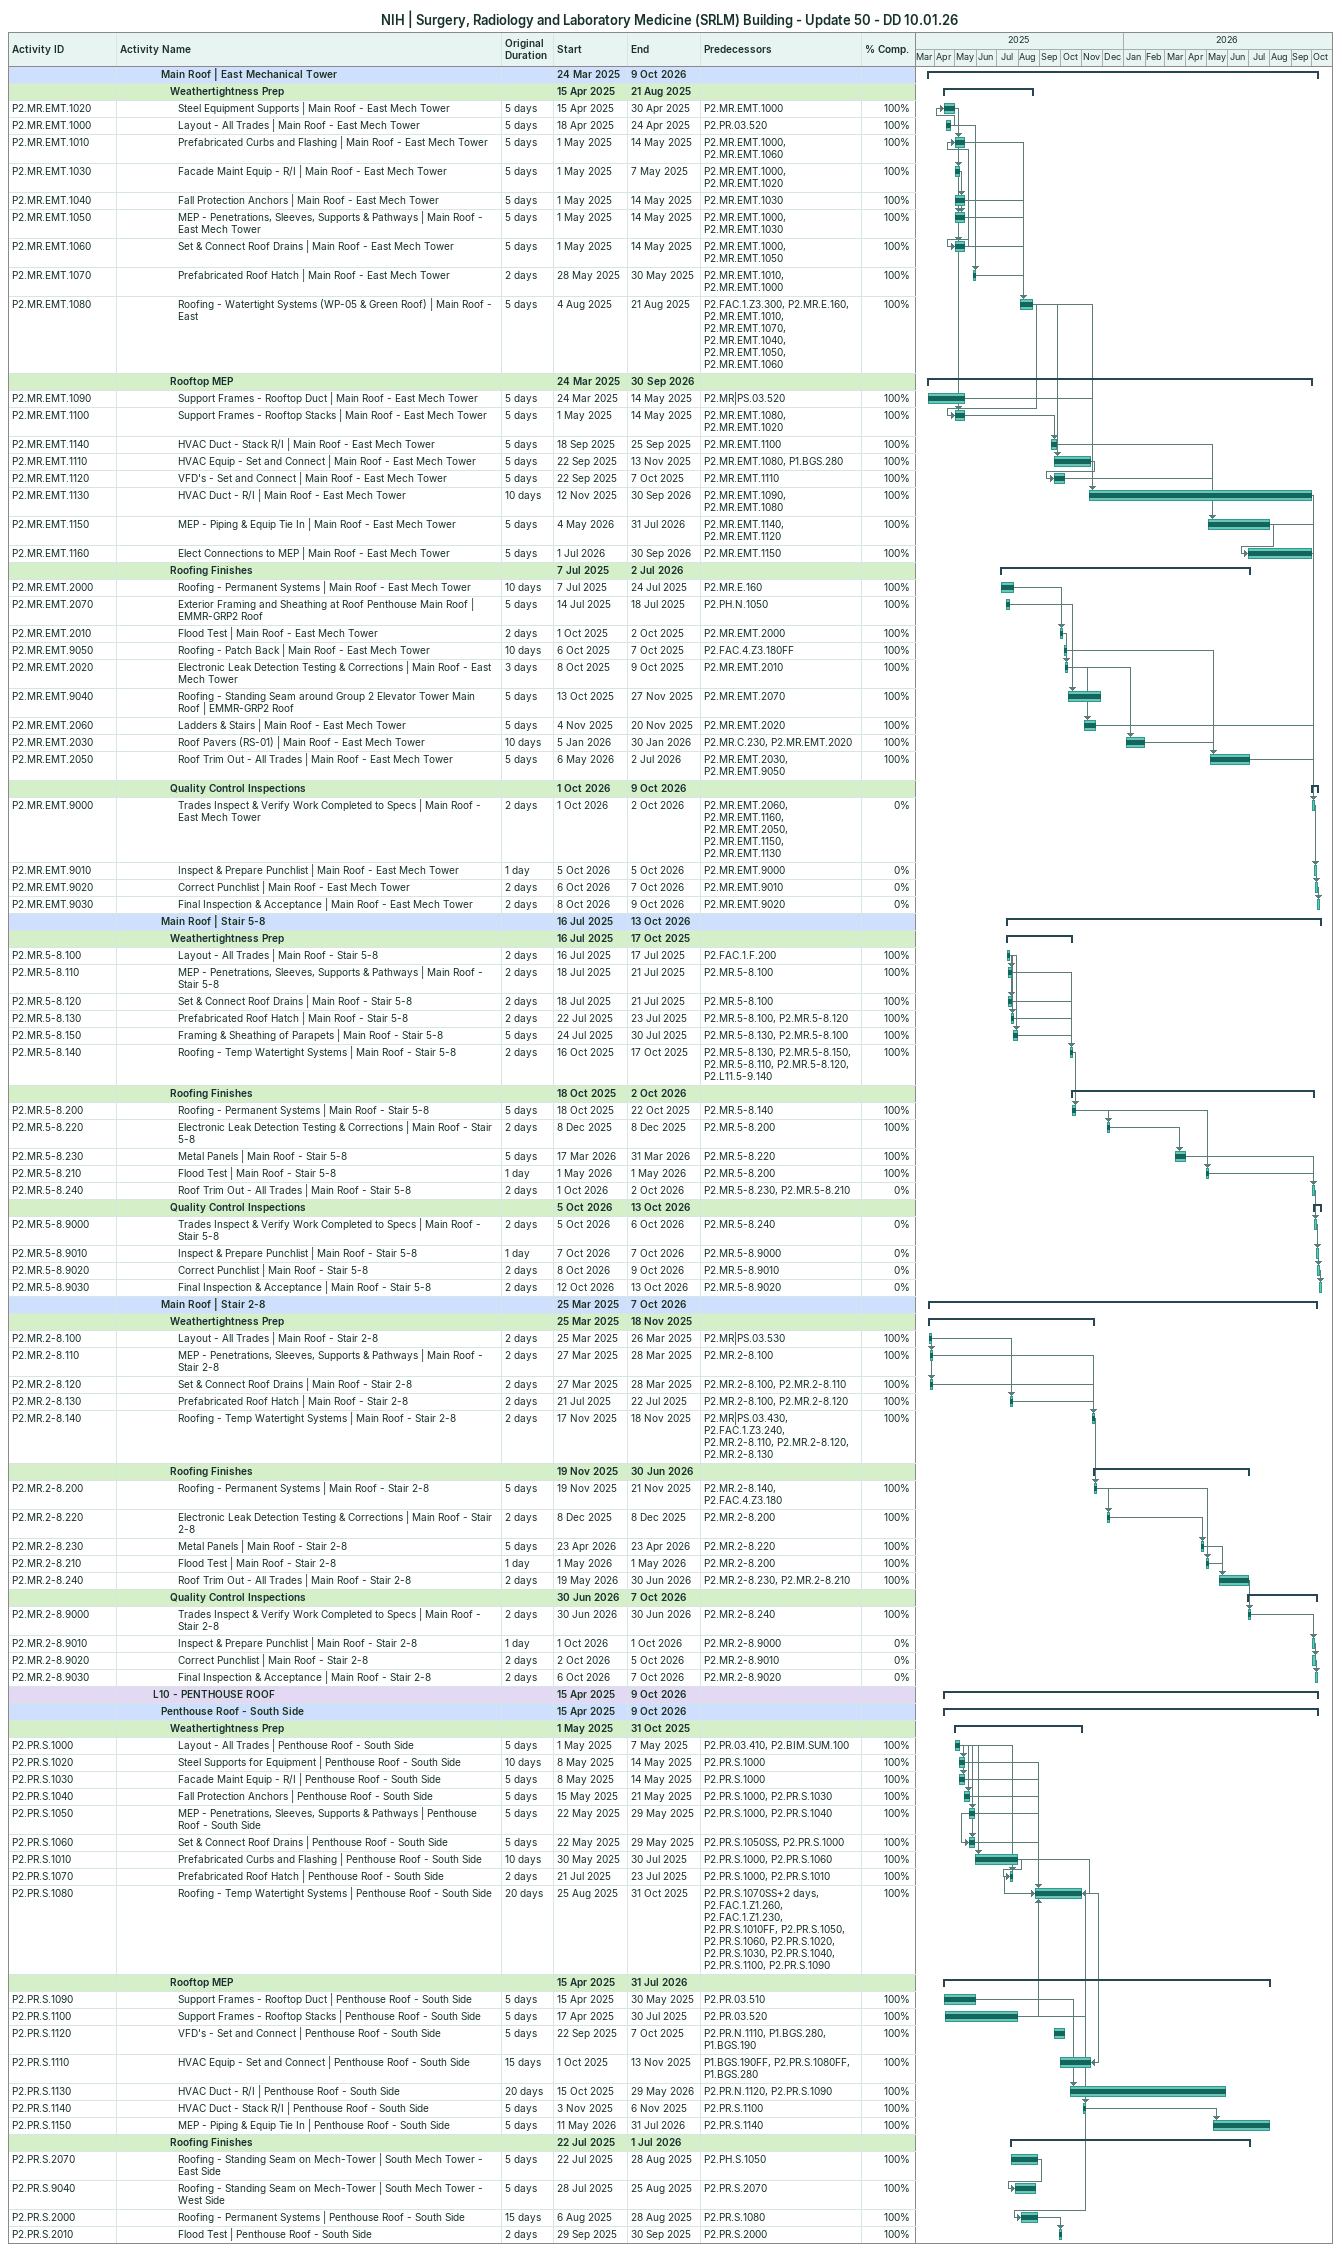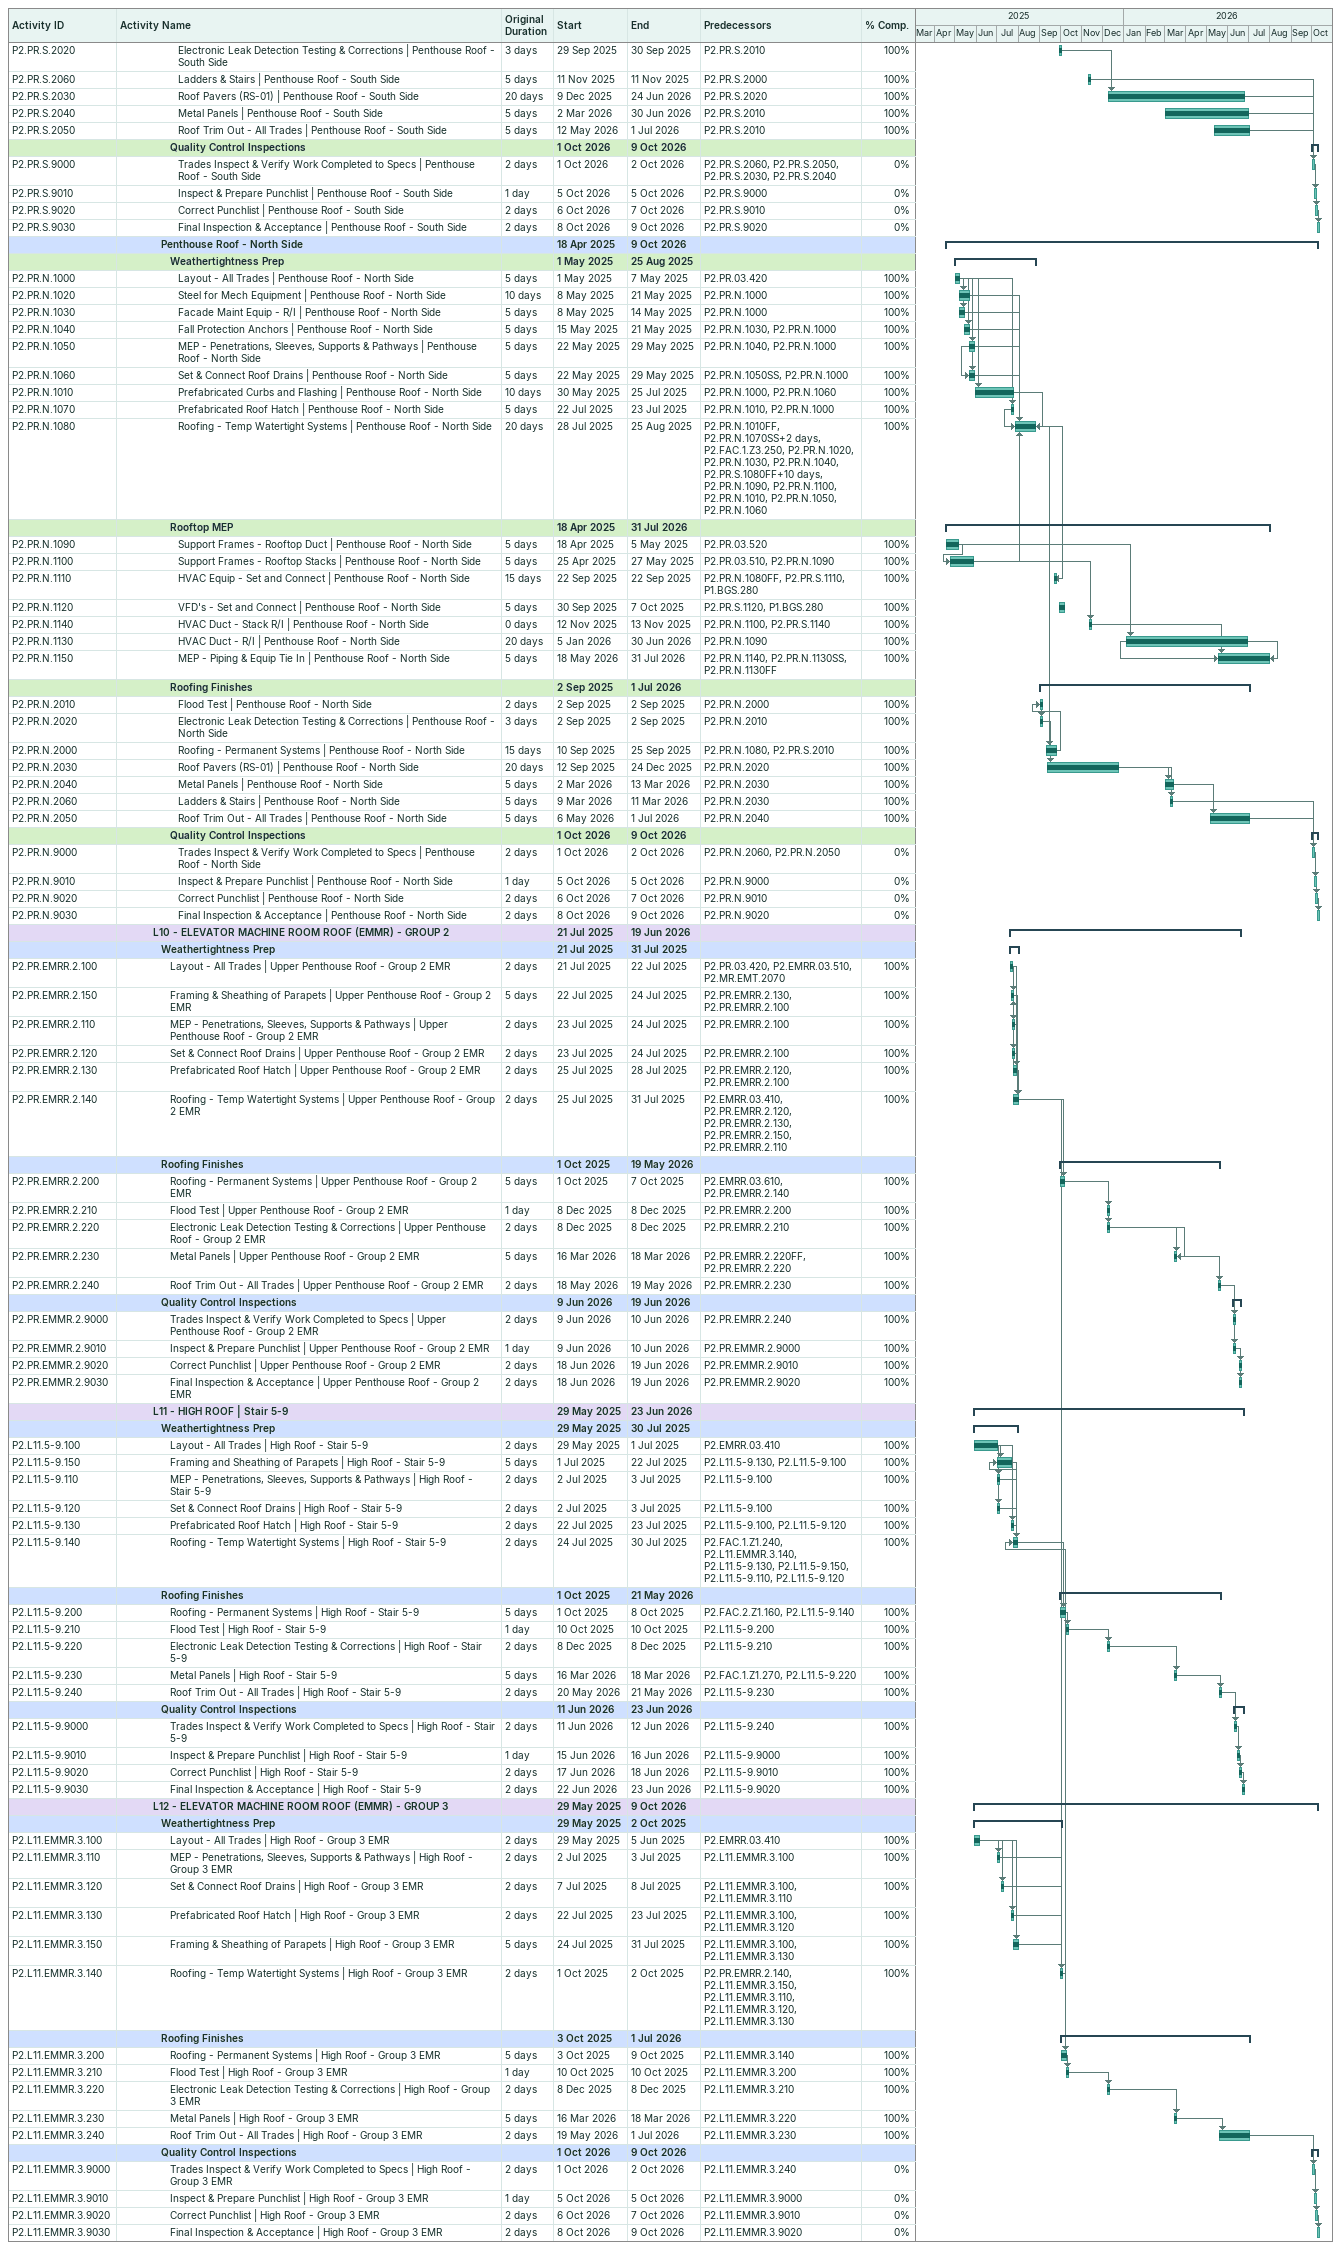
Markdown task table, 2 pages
NIH | Surgery, Radiology and Laboratory Medicine (SRLM) Building - Update 50 - DD 10.01.26

| ID | Level | Task | Original duration | Start | Finish | Predecessors | % complete |
|---|---|---|---|---|---|---|---|
|  | 6 | **Main Roof \| East Mechanical Tower** |  | 2025-03-24 | 2026-10-09 |  |  |
|  | 7 | **Weathertightness Prep** |  | 2025-04-15 | 2025-08-21 |  |  |
| P2.MR.EMT.1020 | 8 | Steel Equipment Supports \| Main Roof - East Mech Tower | 5d | 2025-04-15 | 2025-04-30 | P2.MR.EMT.1000 | 100 |
| P2.MR.EMT.1000 | 8 | Layout - All Trades \| Main Roof - East Mech Tower | 5d | 2025-04-18 | 2025-04-24 | P2.PR.03.520 | 100 |
| P2.MR.EMT.1010 | 8 | Prefabricated Curbs and Flashing \| Main Roof - East Mech Tower | 5d | 2025-05-01 | 2025-05-14 | P2.MR.EMT.1000, P2.MR.EMT.1060 | 100 |
| P2.MR.EMT.1030 | 8 | Facade Maint Equip - R/I \| Main Roof - East Mech Tower | 5d | 2025-05-01 | 2025-05-07 | P2.MR.EMT.1000, P2.MR.EMT.1020 | 100 |
| P2.MR.EMT.1040 | 8 | Fall Protection Anchors \| Main Roof - East Mech Tower | 5d | 2025-05-01 | 2025-05-14 | P2.MR.EMT.1030 | 100 |
| P2.MR.EMT.1050 | 8 | MEP - Penetrations, Sleeves, Supports & Pathways \| Main Roof - East Mech Tower | 5d | 2025-05-01 | 2025-05-14 | P2.MR.EMT.1000, P2.MR.EMT.1030 | 100 |
| P2.MR.EMT.1060 | 8 | Set & Connect Roof Drains \| Main Roof - East Mech Tower | 5d | 2025-05-01 | 2025-05-14 | P2.MR.EMT.1000, P2.MR.EMT.1050 | 100 |
| P2.MR.EMT.1070 | 8 | Prefabricated Roof Hatch \| Main Roof - East Mech Tower | 2d | 2025-05-28 | 2025-05-30 | P2.MR.EMT.1010, P2.MR.EMT.1000 | 100 |
| P2.MR.EMT.1080 | 8 | Roofing - Watertight Systems (WP-05 & Green Roof) \| Main Roof - East | 5d | 2025-08-04 | 2025-08-21 | P2.FAC.1.Z3.300, P2.MR.E.160, P2.MR.EMT.1010, P2.MR.EMT.1070, P2.MR.EMT.1040, P2.MR.EMT.1050, P2.MR.EMT.1060 | 100 |
|  | 7 | **Rooftop MEP** |  | 2025-03-24 | 2026-09-30 |  |  |
| P2.MR.EMT.1090 | 8 | Support Frames - Rooftop Duct \| Main Roof - East Mech Tower | 5d | 2025-03-24 | 2025-05-14 | P2.MR\|PS.03.520 | 100 |
| P2.MR.EMT.1100 | 8 | Support Frames - Rooftop Stacks \| Main Roof - East Mech Tower | 5d | 2025-05-01 | 2025-05-14 | P2.MR.EMT.1080, P2.MR.EMT.1020 | 100 |
| P2.MR.EMT.1140 | 8 | HVAC Duct - Stack R/I \| Main Roof - East Mech Tower | 5d | 2025-09-18 | 2025-09-25 | P2.MR.EMT.1100 | 100 |
| P2.MR.EMT.1110 | 8 | HVAC Equip - Set and Connect \| Main Roof - East Mech Tower | 5d | 2025-09-22 | 2025-11-13 | P2.MR.EMT.1080, P1.BGS.280 | 100 |
| P2.MR.EMT.1120 | 8 | VFD's - Set and Connect \| Main Roof - East Mech Tower | 5d | 2025-09-22 | 2025-10-07 | P2.MR.EMT.1110 | 100 |
| P2.MR.EMT.1130 | 8 | HVAC Duct - R/I \| Main Roof - East Mech Tower | 10d | 2025-11-12 | 2026-09-30 | P2.MR.EMT.1090, P2.MR.EMT.1080 | 100 |
| P2.MR.EMT.1150 | 8 | MEP - Piping & Equip Tie In \| Main Roof - East Mech Tower | 5d | 2026-05-04 | 2026-07-31 | P2.MR.EMT.1140, P2.MR.EMT.1120 | 100 |
| P2.MR.EMT.1160 | 8 | Elect Connections to MEP \| Main Roof - East Mech Tower | 5d | 2026-07-01 | 2026-09-30 | P2.MR.EMT.1150 | 100 |
|  | 7 | **Roofing Finishes** |  | 2025-07-07 | 2026-07-02 |  |  |
| P2.MR.EMT.2000 | 8 | Roofing - Permanent Systems \| Main Roof - East Mech Tower | 10d | 2025-07-07 | 2025-07-24 | P2.MR.E.160 | 100 |
| P2.MR.EMT.2070 | 8 | Exterior Framing and Sheathing at Roof Penthouse Main Roof \| EMMR-GRP2 Roof | 5d | 2025-07-14 | 2025-07-18 | P2.PH.N.1050 | 100 |
| P2.MR.EMT.2010 | 8 | Flood Test \| Main Roof - East Mech Tower | 2d | 2025-10-01 | 2025-10-02 | P2.MR.EMT.2000 | 100 |
| P2.MR.EMT.9050 | 8 | Roofing - Patch Back \| Main Roof - East Mech Tower | 10d | 2025-10-06 | 2025-10-07 | P2.FAC.4.Z3.180FF | 100 |
| P2.MR.EMT.2020 | 8 | Electronic Leak Detection Testing & Corrections \| Main Roof - East Mech Tower | 3d | 2025-10-08 | 2025-10-09 | P2.MR.EMT.2010 | 100 |
| P2.MR.EMT.9040 | 8 | Roofing - Standing Seam around Group 2 Elevator Tower Main Roof \| EMMR-GRP2 Roof | 5d | 2025-10-13 | 2025-11-27 | P2.MR.EMT.2070 | 100 |
| P2.MR.EMT.2060 | 8 | Ladders & Stairs \| Main Roof - East Mech Tower | 5d | 2025-11-04 | 2025-11-20 | P2.MR.EMT.2020 | 100 |
| P2.MR.EMT.2030 | 8 | Roof Pavers (RS-01) \| Main Roof - East Mech Tower | 10d | 2026-01-05 | 2026-01-30 | P2.MR.C.230, P2.MR.EMT.2020 | 100 |
| P2.MR.EMT.2050 | 8 | Roof Trim Out - All Trades \| Main Roof - East Mech Tower | 5d | 2026-05-06 | 2026-07-02 | P2.MR.EMT.2030, P2.MR.EMT.9050 | 100 |
|  | 7 | **Quality Control Inspections** |  | 2026-10-01 | 2026-10-09 |  |  |
| P2.MR.EMT.9000 | 8 | Trades Inspect & Verify Work Completed to Specs \| Main Roof - East Mech Tower | 2d | 2026-10-01 | 2026-10-02 | P2.MR.EMT.2060, P2.MR.EMT.1160, P2.MR.EMT.2050, P2.MR.EMT.1150, P2.MR.EMT.1130 | 0 |
| P2.MR.EMT.9010 | 8 | Inspect & Prepare Punchlist \| Main Roof - East Mech Tower | 1d | 2026-10-05 | 2026-10-05 | P2.MR.EMT.9000 | 0 |
| P2.MR.EMT.9020 | 8 | Correct Punchlist \| Main Roof - East Mech Tower | 2d | 2026-10-06 | 2026-10-07 | P2.MR.EMT.9010 | 0 |
| P2.MR.EMT.9030 | 8 | Final Inspection & Acceptance \| Main Roof - East Mech Tower | 2d | 2026-10-08 | 2026-10-09 | P2.MR.EMT.9020 | 0 |
|  | 6 | **Main Roof \| Stair 5-8** |  | 2025-07-16 | 2026-10-13 |  |  |
|  | 7 | **Weathertightness Prep** |  | 2025-07-16 | 2025-10-17 |  |  |
| P2.MR.5-8.100 | 8 | Layout - All Trades \| Main Roof - Stair 5-8 | 2d | 2025-07-16 | 2025-07-17 | P2.FAC.1.F.200 | 100 |
| P2.MR.5-8.110 | 8 | MEP - Penetrations, Sleeves, Supports & Pathways \| Main Roof - Stair 5-8 | 2d | 2025-07-18 | 2025-07-21 | P2.MR.5-8.100 | 100 |
| P2.MR.5-8.120 | 8 | Set & Connect Roof Drains \| Main Roof - Stair 5-8 | 2d | 2025-07-18 | 2025-07-21 | P2.MR.5-8.100 | 100 |
| P2.MR.5-8.130 | 8 | Prefabricated Roof Hatch \| Main Roof - Stair 5-8 | 2d | 2025-07-22 | 2025-07-23 | P2.MR.5-8.100, P2.MR.5-8.120 | 100 |
| P2.MR.5-8.150 | 8 | Framing & Sheathing of Parapets \| Main Roof - Stair 5-8 | 5d | 2025-07-24 | 2025-07-30 | P2.MR.5-8.130, P2.MR.5-8.100 | 100 |
| P2.MR.5-8.140 | 8 | Roofing - Temp Watertight Systems \| Main Roof - Stair 5-8 | 2d | 2025-10-16 | 2025-10-17 | P2.MR.5-8.130, P2.MR.5-8.150, P2.MR.5-8.110, P2.MR.5-8.120, P2.L11.5-9.140 | 100 |
|  | 7 | **Roofing Finishes** |  | 2025-10-18 | 2026-10-02 |  |  |
| P2.MR.5-8.200 | 8 | Roofing - Permanent Systems \| Main Roof - Stair 5-8 | 5d | 2025-10-18 | 2025-10-22 | P2.MR.5-8.140 | 100 |
| P2.MR.5-8.220 | 8 | Electronic Leak Detection Testing & Corrections \| Main Roof - Stair 5-8 | 2d | 2025-12-08 | 2025-12-08 | P2.MR.5-8.200 | 100 |
| P2.MR.5-8.230 | 8 | Metal Panels \| Main Roof - Stair 5-8 | 5d | 2026-03-17 | 2026-03-31 | P2.MR.5-8.220 | 100 |
| P2.MR.5-8.210 | 8 | Flood Test \| Main Roof - Stair 5-8 | 1d | 2026-05-01 | 2026-05-01 | P2.MR.5-8.200 | 100 |
| P2.MR.5-8.240 | 8 | Roof Trim Out - All Trades \| Main Roof - Stair 5-8 | 2d | 2026-10-01 | 2026-10-02 | P2.MR.5-8.230, P2.MR.5-8.210 | 0 |
|  | 7 | **Quality Control Inspections** |  | 2026-10-05 | 2026-10-13 |  |  |
| P2.MR.5-8.9000 | 8 | Trades Inspect & Verify Work Completed to Specs \| Main Roof - Stair 5-8 | 2d | 2026-10-05 | 2026-10-06 | P2.MR.5-8.240 | 0 |
| P2.MR.5-8.9010 | 8 | Inspect & Prepare Punchlist \| Main Roof - Stair 5-8 | 1d | 2026-10-07 | 2026-10-07 | P2.MR.5-8.9000 | 0 |
| P2.MR.5-8.9020 | 8 | Correct Punchlist \| Main Roof - Stair 5-8 | 2d | 2026-10-08 | 2026-10-09 | P2.MR.5-8.9010 | 0 |
| P2.MR.5-8.9030 | 8 | Final Inspection & Acceptance \| Main Roof - Stair 5-8 | 2d | 2026-10-12 | 2026-10-13 | P2.MR.5-8.9020 | 0 |
|  | 6 | **Main Roof \| Stair 2-8** |  | 2025-03-25 | 2026-10-07 |  |  |
|  | 7 | **Weathertightness Prep** |  | 2025-03-25 | 2025-11-18 |  |  |
| P2.MR.2-8.100 | 8 | Layout - All Trades \| Main Roof - Stair 2-8 | 2d | 2025-03-25 | 2025-03-26 | P2.MR\|PS.03.530 | 100 |
| P2.MR.2-8.110 | 8 | MEP - Penetrations, Sleeves, Supports & Pathways \| Main Roof - Stair 2-8 | 2d | 2025-03-27 | 2025-03-28 | P2.MR.2-8.100 | 100 |
| P2.MR.2-8.120 | 8 | Set & Connect Roof Drains \| Main Roof - Stair 2-8 | 2d | 2025-03-27 | 2025-03-28 | P2.MR.2-8.100, P2.MR.2-8.110 | 100 |
| P2.MR.2-8.130 | 8 | Prefabricated Roof Hatch \| Main Roof - Stair 2-8 | 2d | 2025-07-21 | 2025-07-22 | P2.MR.2-8.100, P2.MR.2-8.120 | 100 |
| P2.MR.2-8.140 | 8 | Roofing - Temp Watertight Systems \| Main Roof - Stair 2-8 | 2d | 2025-11-17 | 2025-11-18 | P2.MR\|PS.03.430, P2.FAC.1.Z3.240, P2.MR.2-8.110, P2.MR.2-8.120, P2.MR.2-8.130 | 100 |
|  | 7 | **Roofing Finishes** |  | 2025-11-19 | 2026-06-30 |  |  |
| P2.MR.2-8.200 | 8 | Roofing - Permanent Systems \| Main Roof - Stair 2-8 | 5d | 2025-11-19 | 2025-11-21 | P2.MR.2-8.140, P2.FAC.4.Z3.180 | 100 |
| P2.MR.2-8.220 | 8 | Electronic Leak Detection Testing & Corrections \| Main Roof - Stair 2-8 | 2d | 2025-12-08 | 2025-12-08 | P2.MR.2-8.200 | 100 |
| P2.MR.2-8.230 | 8 | Metal Panels \| Main Roof - Stair 2-8 | 5d | 2026-04-23 | 2026-04-23 | P2.MR.2-8.220 | 100 |
| P2.MR.2-8.210 | 8 | Flood Test \| Main Roof - Stair 2-8 | 1d | 2026-05-01 | 2026-05-01 | P2.MR.2-8.200 | 100 |
| P2.MR.2-8.240 | 8 | Roof Trim Out - All Trades \| Main Roof - Stair 2-8 | 2d | 2026-05-19 | 2026-06-30 | P2.MR.2-8.230, P2.MR.2-8.210 | 100 |
|  | 7 | **Quality Control Inspections** |  | 2026-06-30 | 2026-10-07 |  |  |
| P2.MR.2-8.9000 | 8 | Trades Inspect & Verify Work Completed to Specs \| Main Roof - Stair 2-8 | 2d | 2026-06-30 | 2026-06-30 | P2.MR.2-8.240 | 100 |
| P2.MR.2-8.9010 | 8 | Inspect & Prepare Punchlist \| Main Roof - Stair 2-8 | 1d | 2026-10-01 | 2026-10-01 | P2.MR.2-8.9000 | 0 |
| P2.MR.2-8.9020 | 8 | Correct Punchlist \| Main Roof - Stair 2-8 | 2d | 2026-10-02 | 2026-10-05 | P2.MR.2-8.9010 | 0 |
| P2.MR.2-8.9030 | 8 | Final Inspection & Acceptance \| Main Roof - Stair 2-8 | 2d | 2026-10-06 | 2026-10-07 | P2.MR.2-8.9020 | 0 |
|  | 5 | **L10 - PENTHOUSE ROOF** |  | 2025-04-15 | 2026-10-09 |  |  |
|  | 6 | **Penthouse Roof - South Side** |  | 2025-04-15 | 2026-10-09 |  |  |
|  | 7 | **Weathertightness Prep** |  | 2025-05-01 | 2025-10-31 |  |  |
| P2.PR.S.1000 | 8 | Layout - All Trades \| Penthouse Roof - South Side | 5d | 2025-05-01 | 2025-05-07 | P2.PR.03.410, P2.BIM.SUM.100 | 100 |
| P2.PR.S.1020 | 8 | Steel Supports for Equipment \| Penthouse Roof - South Side | 10d | 2025-05-08 | 2025-05-14 | P2.PR.S.1000 | 100 |
| P2.PR.S.1030 | 8 | Facade Maint Equip - R/I \| Penthouse Roof - South Side | 5d | 2025-05-08 | 2025-05-14 | P2.PR.S.1000 | 100 |
| P2.PR.S.1040 | 8 | Fall Protection Anchors \| Penthouse Roof - South Side | 5d | 2025-05-15 | 2025-05-21 | P2.PR.S.1000, P2.PR.S.1030 | 100 |
| P2.PR.S.1050 | 8 | MEP - Penetrations, Sleeves, Supports & Pathways \| Penthouse Roof - South Side | 5d | 2025-05-22 | 2025-05-29 | P2.PR.S.1000, P2.PR.S.1040 | 100 |
| P2.PR.S.1060 | 8 | Set & Connect Roof Drains \| Penthouse Roof - South Side | 5d | 2025-05-22 | 2025-05-29 | P2.PR.S.1050SS, P2.PR.S.1000 | 100 |
| P2.PR.S.1010 | 8 | Prefabricated Curbs and Flashing \| Penthouse Roof - South Side | 10d | 2025-05-30 | 2025-07-30 | P2.PR.S.1000, P2.PR.S.1060 | 100 |
| P2.PR.S.1070 | 8 | Prefabricated Roof Hatch \| Penthouse Roof - South Side | 2d | 2025-07-21 | 2025-07-23 | P2.PR.S.1000, P2.PR.S.1010 | 100 |
| P2.PR.S.1080 | 8 | Roofing - Temp Watertight Systems \| Penthouse Roof - South Side | 20d | 2025-08-25 | 2025-10-31 | P2.PR.S.1070SS+2d, P2.FAC.1.Z1.260, P2.FAC.1.Z1.230, P2.PR.S.1010FF, P2.PR.S.1050, P2.PR.S.1060, P2.PR.S.1020, P2.PR.S.1030, P2.PR.S.1040, P2.PR.S.1100, P2.PR.S.1090 | 100 |
|  | 7 | **Rooftop MEP** |  | 2025-04-15 | 2026-07-31 |  |  |
| P2.PR.S.1090 | 8 | Support Frames - Rooftop Duct \| Penthouse Roof - South Side | 5d | 2025-04-15 | 2025-05-30 | P2.PR.03.510 | 100 |
| P2.PR.S.1100 | 8 | Support Frames - Rooftop Stacks \| Penthouse Roof - South Side | 5d | 2025-04-17 | 2025-07-30 | P2.PR.03.520 | 100 |
| P2.PR.S.1120 | 8 | VFD's - Set and Connect \| Penthouse Roof - South Side | 5d | 2025-09-22 | 2025-10-07 | P2.PR.N.1110, P1.BGS.280, P1.BGS.190 | 100 |
| P2.PR.S.1110 | 8 | HVAC Equip - Set and Connect \| Penthouse Roof - South Side | 15d | 2025-10-01 | 2025-11-13 | P1.BGS.190FF, P2.PR.S.1080FF, P1.BGS.280 | 100 |
| P2.PR.S.1130 | 8 | HVAC Duct - R/I \| Penthouse Roof - South Side | 20d | 2025-10-15 | 2026-05-29 | P2.PR.N.1120, P2.PR.S.1090 | 100 |
| P2.PR.S.1140 | 8 | HVAC Duct - Stack R/I \| Penthouse Roof - South Side | 5d | 2025-11-03 | 2025-11-06 | P2.PR.S.1100 | 100 |
| P2.PR.S.1150 | 8 | MEP - Piping & Equip Tie In \| Penthouse Roof - South Side | 5d | 2026-05-11 | 2026-07-31 | P2.PR.S.1140 | 100 |
|  | 7 | **Roofing Finishes** |  | 2025-07-22 | 2026-07-01 |  |  |
| P2.PR.S.2070 | 8 | Roofing - Standing Seam on Mech-Tower \| South Mech Tower - East Side | 5d | 2025-07-22 | 2025-08-28 | P2.PH.S.1050 | 100 |
| P2.PR.S.9040 | 8 | Roofing - Standing Seam on Mech-Tower \| South Mech Tower - West Side | 5d | 2025-07-28 | 2025-08-25 | P2.PR.S.2070 | 100 |
| P2.PR.S.2000 | 8 | Roofing - Permanent Systems \| Penthouse Roof - South Side | 15d | 2025-08-06 | 2025-08-28 | P2.PR.S.1080 | 100 |
| P2.PR.S.2010 | 8 | Flood Test \| Penthouse Roof - South Side | 2d | 2025-09-29 | 2025-09-30 | P2.PR.S.2000 | 100 |
| P2.PR.S.2020 | 8 | Electronic Leak Detection Testing & Corrections \| Penthouse Roof - South Side | 3d | 2025-09-29 | 2025-09-30 | P2.PR.S.2010 | 100 |
| P2.PR.S.2060 | 8 | Ladders & Stairs \| Penthouse Roof - South Side | 5d | 2025-11-11 | 2025-11-11 | P2.PR.S.2000 | 100 |
| P2.PR.S.2030 | 8 | Roof Pavers (RS-01) \| Penthouse Roof - South Side | 20d | 2025-12-09 | 2026-06-24 | P2.PR.S.2020 | 100 |
| P2.PR.S.2040 | 8 | Metal Panels \| Penthouse Roof - South Side | 5d | 2026-03-02 | 2026-06-30 | P2.PR.S.2010 | 100 |
| P2.PR.S.2050 | 8 | Roof Trim Out - All Trades \| Penthouse Roof - South Side | 5d | 2026-05-12 | 2026-07-01 | P2.PR.S.2010 | 100 |
|  | 7 | **Quality Control Inspections** |  | 2026-10-01 | 2026-10-09 |  |  |
| P2.PR.S.9000 | 8 | Trades Inspect & Verify Work Completed to Specs \| Penthouse Roof - South Side | 2d | 2026-10-01 | 2026-10-02 | P2.PR.S.2060, P2.PR.S.2050, P2.PR.S.2030, P2.PR.S.2040 | 0 |
| P2.PR.S.9010 | 8 | Inspect & Prepare Punchlist \| Penthouse Roof - South Side | 1d | 2026-10-05 | 2026-10-05 | P2.PR.S.9000 | 0 |
| P2.PR.S.9020 | 8 | Correct Punchlist \| Penthouse Roof - South Side | 2d | 2026-10-06 | 2026-10-07 | P2.PR.S.9010 | 0 |
| P2.PR.S.9030 | 8 | Final Inspection & Acceptance \| Penthouse Roof - South Side | 2d | 2026-10-08 | 2026-10-09 | P2.PR.S.9020 | 0 |
|  | 6 | **Penthouse Roof - North Side** |  | 2025-04-18 | 2026-10-09 |  |  |
|  | 7 | **Weathertightness Prep** |  | 2025-05-01 | 2025-08-25 |  |  |
| P2.PR.N.1000 | 8 | Layout - All Trades \| Penthouse Roof - North Side | 5d | 2025-05-01 | 2025-05-07 | P2.PR.03.420 | 100 |
| P2.PR.N.1020 | 8 | Steel for Mech Equipment \| Penthouse Roof - North Side | 10d | 2025-05-08 | 2025-05-21 | P2.PR.N.1000 | 100 |
| P2.PR.N.1030 | 8 | Facade Maint Equip - R/I \| Penthouse Roof - North Side | 5d | 2025-05-08 | 2025-05-14 | P2.PR.N.1000 | 100 |
| P2.PR.N.1040 | 8 | Fall Protection Anchors \| Penthouse Roof - North Side | 5d | 2025-05-15 | 2025-05-21 | P2.PR.N.1030, P2.PR.N.1000 | 100 |
| P2.PR.N.1050 | 8 | MEP - Penetrations, Sleeves, Supports & Pathways \| Penthouse Roof - North Side | 5d | 2025-05-22 | 2025-05-29 | P2.PR.N.1040, P2.PR.N.1000 | 100 |
| P2.PR.N.1060 | 8 | Set & Connect Roof Drains \| Penthouse Roof - North Side | 5d | 2025-05-22 | 2025-05-29 | P2.PR.N.1050SS, P2.PR.N.1000 | 100 |
| P2.PR.N.1010 | 8 | Prefabricated Curbs and Flashing \| Penthouse Roof - North Side | 10d | 2025-05-30 | 2025-07-25 | P2.PR.N.1000, P2.PR.N.1060 | 100 |
| P2.PR.N.1070 | 8 | Prefabricated Roof Hatch \| Penthouse Roof - North Side | 5d | 2025-07-22 | 2025-07-23 | P2.PR.N.1010, P2.PR.N.1000 | 100 |
| P2.PR.N.1080 | 8 | Roofing - Temp Watertight Systems \| Penthouse Roof - North Side | 20d | 2025-07-28 | 2025-08-25 | P2.PR.N.1010FF, P2.PR.N.1070SS+2d, P2.FAC.1.Z3.250, P2.PR.N.1020, P2.PR.N.1030, P2.PR.N.1040, P2.PR.S.1080FF+10d, P2.PR.N.1090, P2.PR.N.1100, P2.PR.N.1010, P2.PR.N.1050, P2.PR.N.1060 | 100 |
|  | 7 | **Rooftop MEP** |  | 2025-04-18 | 2026-07-31 |  |  |
| P2.PR.N.1090 | 8 | Support Frames - Rooftop Duct \| Penthouse Roof - North Side | 5d | 2025-04-18 | 2025-05-05 | P2.PR.03.520 | 100 |
| P2.PR.N.1100 | 8 | Support Frames - Rooftop Stacks \| Penthouse Roof - North Side | 5d | 2025-04-25 | 2025-05-27 | P2.PR.03.510, P2.PR.N.1090 | 100 |
| P2.PR.N.1110 | 8 | HVAC Equip - Set and Connect \| Penthouse Roof - North Side | 15d | 2025-09-22 | 2025-09-22 | P2.PR.N.1080FF, P2.PR.S.1110, P1.BGS.280 | 100 |
| P2.PR.N.1120 | 8 | VFD's - Set and Connect \| Penthouse Roof - North Side | 5d | 2025-09-30 | 2025-10-07 | P2.PR.S.1120, P1.BGS.280 | 100 |
| P2.PR.N.1140 | 8 | HVAC Duct - Stack R/I \| Penthouse Roof - North Side | 0d | 2025-11-12 | 2025-11-13 | P2.PR.N.1100, P2.PR.S.1140 | 100 |
| P2.PR.N.1130 | 8 | HVAC Duct - R/I \| Penthouse Roof - North Side | 20d | 2026-01-05 | 2026-06-30 | P2.PR.N.1090 | 100 |
| P2.PR.N.1150 | 8 | MEP - Piping & Equip Tie In \| Penthouse Roof - North Side | 5d | 2026-05-18 | 2026-07-31 | P2.PR.N.1140, P2.PR.N.1130SS, P2.PR.N.1130FF | 100 |
|  | 7 | **Roofing Finishes** |  | 2025-09-02 | 2026-07-01 |  |  |
| P2.PR.N.2010 | 8 | Flood Test \| Penthouse Roof - North Side | 2d | 2025-09-02 | 2025-09-02 | P2.PR.N.2000 | 100 |
| P2.PR.N.2020 | 8 | Electronic Leak Detection Testing & Corrections \| Penthouse Roof - North Side | 3d | 2025-09-02 | 2025-09-02 | P2.PR.N.2010 | 100 |
| P2.PR.N.2000 | 8 | Roofing - Permanent Systems \| Penthouse Roof - North Side | 15d | 2025-09-10 | 2025-09-25 | P2.PR.N.1080, P2.PR.S.2010 | 100 |
| P2.PR.N.2030 | 8 | Roof Pavers (RS-01) \| Penthouse Roof - North Side | 20d | 2025-09-12 | 2025-12-24 | P2.PR.N.2020 | 100 |
| P2.PR.N.2040 | 8 | Metal Panels \| Penthouse Roof - North Side | 5d | 2026-03-02 | 2026-03-13 | P2.PR.N.2030 | 100 |
| P2.PR.N.2060 | 8 | Ladders & Stairs \| Penthouse Roof - North Side | 5d | 2026-03-09 | 2026-03-11 | P2.PR.N.2030 | 100 |
| P2.PR.N.2050 | 8 | Roof Trim Out - All Trades \| Penthouse Roof - North Side | 5d | 2026-05-06 | 2026-07-01 | P2.PR.N.2040 | 100 |
|  | 7 | **Quality Control Inspections** |  | 2026-10-01 | 2026-10-09 |  |  |
| P2.PR.N.9000 | 8 | Trades Inspect & Verify Work Completed to Specs \| Penthouse Roof - North Side | 2d | 2026-10-01 | 2026-10-02 | P2.PR.N.2060, P2.PR.N.2050 | 0 |
| P2.PR.N.9010 | 8 | Inspect & Prepare Punchlist \| Penthouse Roof - North Side | 1d | 2026-10-05 | 2026-10-05 | P2.PR.N.9000 | 0 |
| P2.PR.N.9020 | 8 | Correct Punchlist \| Penthouse Roof - North Side | 2d | 2026-10-06 | 2026-10-07 | P2.PR.N.9010 | 0 |
| P2.PR.N.9030 | 8 | Final Inspection & Acceptance \| Penthouse Roof - North Side | 2d | 2026-10-08 | 2026-10-09 | P2.PR.N.9020 | 0 |
|  | 5 | **L10 - ELEVATOR MACHINE ROOM ROOF (EMMR) - GROUP 2** |  | 2025-07-21 | 2026-06-19 |  |  |
|  | 6 | **Weathertightness Prep** |  | 2025-07-21 | 2025-07-31 |  |  |
| P2.PR.EMRR.2.100 | 7 | Layout - All Trades \| Upper Penthouse Roof - Group 2 EMR | 2d | 2025-07-21 | 2025-07-22 | P2.PR.03.420, P2.EMRR.03.510, P2.MR.EMT.2070 | 100 |
| P2.PR.EMRR.2.150 | 7 | Framing & Sheathing of Parapets \| Upper Penthouse Roof - Group 2 EMR | 5d | 2025-07-22 | 2025-07-24 | P2.PR.EMRR.2.130, P2.PR.EMRR.2.100 | 100 |
| P2.PR.EMRR.2.110 | 7 | MEP - Penetrations, Sleeves, Supports & Pathways \| Upper Penthouse Roof - Group 2 EMR | 2d | 2025-07-23 | 2025-07-24 | P2.PR.EMRR.2.100 | 100 |
| P2.PR.EMRR.2.120 | 7 | Set & Connect Roof Drains \| Upper Penthouse Roof - Group 2 EMR | 2d | 2025-07-23 | 2025-07-24 | P2.PR.EMRR.2.100 | 100 |
| P2.PR.EMRR.2.130 | 7 | Prefabricated Roof Hatch \| Upper Penthouse Roof - Group 2 EMR | 2d | 2025-07-25 | 2025-07-28 | P2.PR.EMRR.2.120, P2.PR.EMRR.2.100 | 100 |
| P2.PR.EMRR.2.140 | 7 | Roofing - Temp Watertight Systems \| Upper Penthouse Roof - Group 2 EMR | 2d | 2025-07-25 | 2025-07-31 | P2.EMRR.03.410, P2.PR.EMRR.2.120, P2.PR.EMRR.2.130, P2.PR.EMRR.2.150, P2.PR.EMRR.2.110 | 100 |
|  | 6 | **Roofing Finishes** |  | 2025-10-01 | 2026-05-19 |  |  |
| P2.PR.EMRR.2.200 | 7 | Roofing - Permanent Systems \| Upper Penthouse Roof - Group 2 EMR | 5d | 2025-10-01 | 2025-10-07 | P2.EMRR.03.610, P2.PR.EMRR.2.140 | 100 |
| P2.PR.EMRR.2.210 | 7 | Flood Test \| Upper Penthouse Roof - Group 2 EMR | 1d | 2025-12-08 | 2025-12-08 | P2.PR.EMRR.2.200 | 100 |
| P2.PR.EMRR.2.220 | 7 | Electronic Leak Detection Testing & Corrections \| Upper Penthouse Roof - Group 2 EMR | 2d | 2025-12-08 | 2025-12-08 | P2.PR.EMRR.2.210 | 100 |
| P2.PR.EMRR.2.230 | 7 | Metal Panels \| Upper Penthouse Roof - Group 2 EMR | 5d | 2026-03-16 | 2026-03-18 | P2.PR.EMRR.2.220FF, P2.PR.EMRR.2.220 | 100 |
| P2.PR.EMRR.2.240 | 7 | Roof Trim Out - All Trades \| Upper Penthouse Roof - Group 2 EMR | 2d | 2026-05-18 | 2026-05-19 | P2.PR.EMRR.2.230 | 100 |
|  | 6 | **Quality Control Inspections** |  | 2026-06-09 | 2026-06-19 |  |  |
| P2.PR.EMMR.2.9000 | 7 | Trades Inspect & Verify Work Completed to Specs \| Upper Penthouse Roof - Group 2 EMR | 2d | 2026-06-09 | 2026-06-10 | P2.PR.EMRR.2.240 | 100 |
| P2.PR.EMMR.2.9010 | 7 | Inspect & Prepare Punchlist \| Upper Penthouse Roof - Group 2 EMR | 1d | 2026-06-09 | 2026-06-10 | P2.PR.EMMR.2.9000 | 100 |
| P2.PR.EMMR.2.9020 | 7 | Correct Punchlist \| Upper Penthouse Roof - Group 2 EMR | 2d | 2026-06-18 | 2026-06-19 | P2.PR.EMMR.2.9010 | 100 |
| P2.PR.EMMR.2.9030 | 7 | Final Inspection & Acceptance \| Upper Penthouse Roof - Group 2 EMR | 2d | 2026-06-18 | 2026-06-19 | P2.PR.EMMR.2.9020 | 100 |
|  | 5 | **L11 - HIGH ROOF \| Stair 5-9** |  | 2025-05-29 | 2026-06-23 |  |  |
|  | 6 | **Weathertightness Prep** |  | 2025-05-29 | 2025-07-30 |  |  |
| P2.L11.5-9.100 | 7 | Layout - All Trades \| High Roof - Stair 5-9 | 2d | 2025-05-29 | 2025-07-01 | P2.EMRR.03.410 | 100 |
| P2.L11.5-9.150 | 7 | Framing and Sheathing of Parapets \| High Roof - Stair 5-9 | 5d | 2025-07-01 | 2025-07-22 | P2.L11.5-9.130, P2.L11.5-9.100 | 100 |
| P2.L11.5-9.110 | 7 | MEP - Penetrations, Sleeves, Supports & Pathways \| High Roof - Stair 5-9 | 2d | 2025-07-02 | 2025-07-03 | P2.L11.5-9.100 | 100 |
| P2.L11.5-9.120 | 7 | Set & Connect Roof Drains \| High Roof - Stair 5-9 | 2d | 2025-07-02 | 2025-07-03 | P2.L11.5-9.100 | 100 |
| P2.L11.5-9.130 | 7 | Prefabricated Roof Hatch \| High Roof - Stair 5-9 | 2d | 2025-07-22 | 2025-07-23 | P2.L11.5-9.100, P2.L11.5-9.120 | 100 |
| P2.L11.5-9.140 | 7 | Roofing - Temp Watertight Systems \| High Roof - Stair 5-9 | 2d | 2025-07-24 | 2025-07-30 | P2.FAC.1.Z1.240, P2.L11.EMMR.3.140, P2.L11.5-9.130, P2.L11.5-9.150, P2.L11.5-9.110, P2.L11.5-9.120 | 100 |
|  | 6 | **Roofing Finishes** |  | 2025-10-01 | 2026-05-21 |  |  |
| P2.L11.5-9.200 | 7 | Roofing - Permanent Systems \| High Roof - Stair 5-9 | 5d | 2025-10-01 | 2025-10-08 | P2.FAC.2.Z1.160, P2.L11.5-9.140 | 100 |
| P2.L11.5-9.210 | 7 | Flood Test \| High Roof - Stair 5-9 | 1d | 2025-10-10 | 2025-10-10 | P2.L11.5-9.200 | 100 |
| P2.L11.5-9.220 | 7 | Electronic Leak Detection Testing & Corrections \| High Roof - Stair 5-9 | 2d | 2025-12-08 | 2025-12-08 | P2.L11.5-9.210 | 100 |
| P2.L11.5-9.230 | 7 | Metal Panels \| High Roof - Stair 5-9 | 5d | 2026-03-16 | 2026-03-18 | P2.FAC.1.Z1.270, P2.L11.5-9.220 | 100 |
| P2.L11.5-9.240 | 7 | Roof Trim Out - All Trades \| High Roof - Stair 5-9 | 2d | 2026-05-20 | 2026-05-21 | P2.L11.5-9.230 | 100 |
|  | 6 | **Quality Control Inspections** |  | 2026-06-11 | 2026-06-23 |  |  |
| P2.L11.5-9.9000 | 7 | Trades Inspect & Verify Work Completed to Specs \| High Roof - Stair 5-9 | 2d | 2026-06-11 | 2026-06-12 | P2.L11.5-9.240 | 100 |
| P2.L11.5-9.9010 | 7 | Inspect & Prepare Punchlist \| High Roof - Stair 5-9 | 1d | 2026-06-15 | 2026-06-16 | P2.L11.5-9.9000 | 100 |
| P2.L11.5-9.9020 | 7 | Correct Punchlist \| High Roof - Stair 5-9 | 2d | 2026-06-17 | 2026-06-18 | P2.L11.5-9.9010 | 100 |
| P2.L11.5-9.9030 | 7 | Final Inspection & Acceptance \| High Roof - Stair 5-9 | 2d | 2026-06-22 | 2026-06-23 | P2.L11.5-9.9020 | 100 |
|  | 5 | **L12 - ELEVATOR MACHINE ROOM ROOF (EMMR) - GROUP 3** |  | 2025-05-29 | 2026-10-09 |  |  |
|  | 6 | **Weathertightness Prep** |  | 2025-05-29 | 2025-10-02 |  |  |
| P2.L11.EMMR.3.100 | 7 | Layout - All Trades \| High Roof - Group 3 EMR | 2d | 2025-05-29 | 2025-06-05 | P2.EMRR.03.410 | 100 |
| P2.L11.EMMR.3.110 | 7 | MEP - Penetrations, Sleeves, Supports & Pathways \| High Roof - Group 3 EMR | 2d | 2025-07-02 | 2025-07-03 | P2.L11.EMMR.3.100 | 100 |
| P2.L11.EMMR.3.120 | 7 | Set & Connect Roof Drains \| High Roof - Group 3 EMR | 2d | 2025-07-07 | 2025-07-08 | P2.L11.EMMR.3.100, P2.L11.EMMR.3.110 | 100 |
| P2.L11.EMMR.3.130 | 7 | Prefabricated Roof Hatch \| High Roof - Group 3 EMR | 2d | 2025-07-22 | 2025-07-23 | P2.L11.EMMR.3.100, P2.L11.EMMR.3.120 | 100 |
| P2.L11.EMMR.3.150 | 7 | Framing & Sheathing of Parapets \| High Roof - Group 3 EMR | 5d | 2025-07-24 | 2025-07-31 | P2.L11.EMMR.3.100, P2.L11.EMMR.3.130 | 100 |
| P2.L11.EMMR.3.140 | 7 | Roofing - Temp Watertight Systems \| High Roof - Group 3 EMR | 2d | 2025-10-01 | 2025-10-02 | P2.PR.EMRR.2.140, P2.L11.EMMR.3.150, P2.L11.EMMR.3.110, P2.L11.EMMR.3.120, P2.L11.EMMR.3.130 | 100 |
|  | 6 | **Roofing Finishes** |  | 2025-10-03 | 2026-07-01 |  |  |
| P2.L11.EMMR.3.200 | 7 | Roofing - Permanent Systems \| High Roof - Group 3 EMR | 5d | 2025-10-03 | 2025-10-09 | P2.L11.EMMR.3.140 | 100 |
| P2.L11.EMMR.3.210 | 7 | Flood Test \| High Roof - Group 3 EMR | 1d | 2025-10-10 | 2025-10-10 | P2.L11.EMMR.3.200 | 100 |
| P2.L11.EMMR.3.220 | 7 | Electronic Leak Detection Testing & Corrections \| High Roof - Group 3 EMR | 2d | 2025-12-08 | 2025-12-08 | P2.L11.EMMR.3.210 | 100 |
| P2.L11.EMMR.3.230 | 7 | Metal Panels \| High Roof - Group 3 EMR | 5d | 2026-03-16 | 2026-03-18 | P2.L11.EMMR.3.220 | 100 |
| P2.L11.EMMR.3.240 | 7 | Roof Trim Out - All Trades \| High Roof - Group 3 EMR | 2d | 2026-05-19 | 2026-07-01 | P2.L11.EMMR.3.230 | 100 |
|  | 6 | **Quality Control Inspections** |  | 2026-10-01 | 2026-10-09 |  |  |
| P2.L11.EMMR.3.9000 | 7 | Trades Inspect & Verify Work Completed to Specs \| High Roof - Group 3 EMR | 2d | 2026-10-01 | 2026-10-02 | P2.L11.EMMR.3.240 | 0 |
| P2.L11.EMMR.3.9010 | 7 | Inspect & Prepare Punchlist \| High Roof - Group 3 EMR | 1d | 2026-10-05 | 2026-10-05 | P2.L11.EMMR.3.9000 | 0 |
| P2.L11.EMMR.3.9020 | 7 | Correct Punchlist \| High Roof - Group 3 EMR | 2d | 2026-10-06 | 2026-10-07 | P2.L11.EMMR.3.9010 | 0 |
| P2.L11.EMMR.3.9030 | 7 | Final Inspection & Acceptance \| High Roof - Group 3 EMR | 2d | 2026-10-08 | 2026-10-09 | P2.L11.EMMR.3.9020 | 0 |
